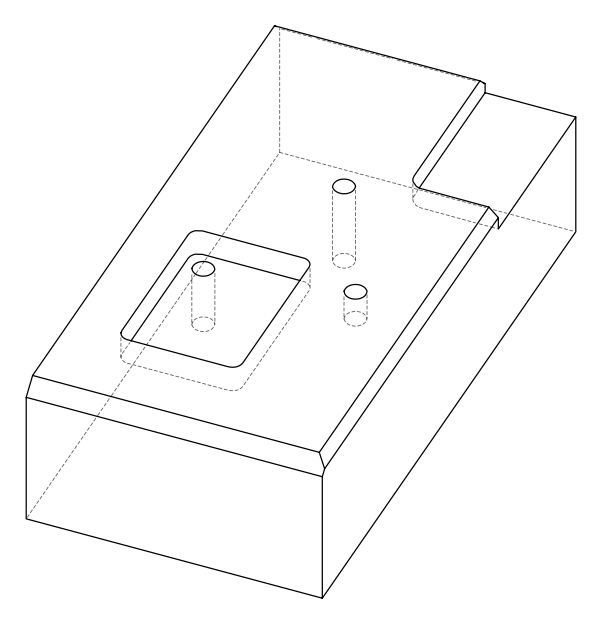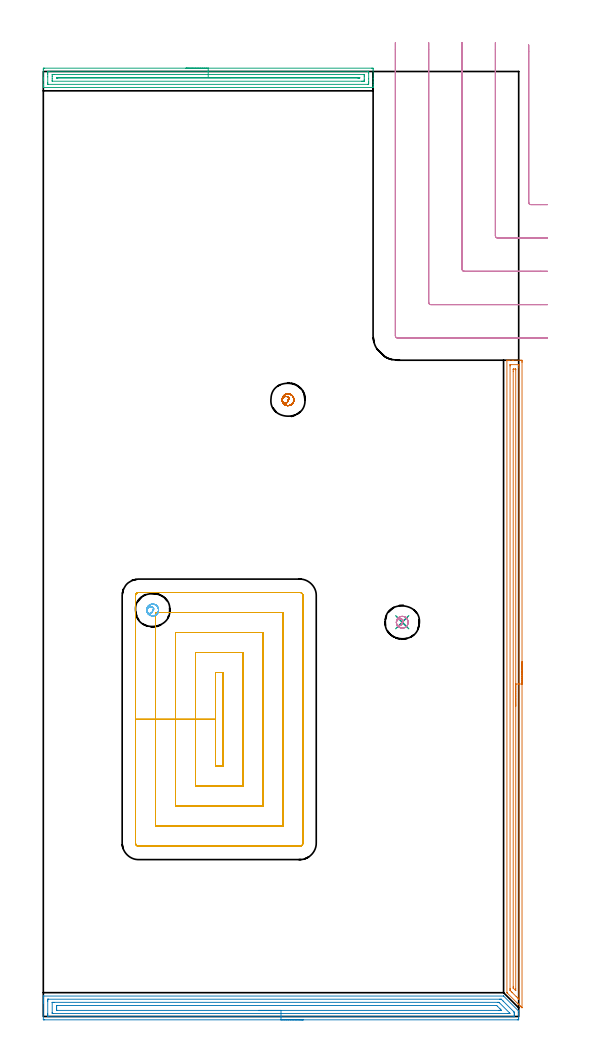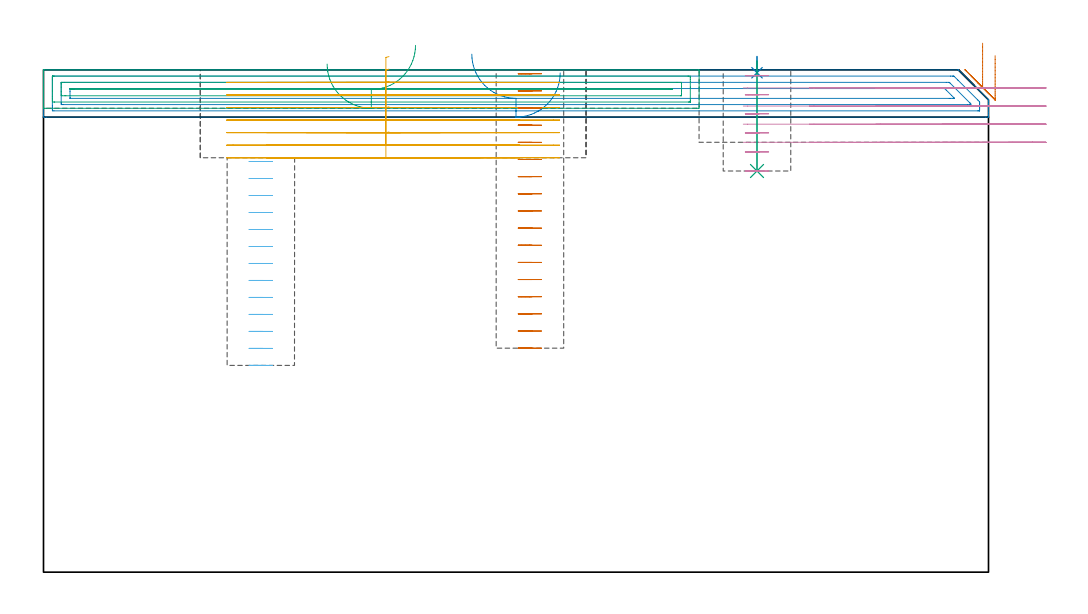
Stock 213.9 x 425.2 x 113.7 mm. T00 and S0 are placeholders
(PLAN: 10 operations, 6 tool changes, 46.8 min)
(1 AREA_MILL | FG_CHAMFER_SURFACE | UGT0205_001 | 7.1 min | 6913 mm3)
(2 AREA_MILL_1 | FG_CHAMFER_SURFACE_1 | UGT0205_001 | 7.03 min | 12063 mm3)
(3 AREA_MILL_2 | FG_CHAMFER_SURFACE_2 | UGT0205_001 | 4.91 min | 5823 mm3)
(4 MILL_CORNER_NOTCH_RECTANGULAR | CORNER_NOTCH_RECTANGULAR | UGT0201_104 | Follow Part, ap 5, ae 75% | 6.16 min | 138836 mm3)
(5 MILL_RECTANGULAR_POCKET | POCKET_RECTANGULAR_STRAIGHT | NXT0201_011 | Follow Part, ap 3, ae 75% | 17.6 min | 218360 mm3)
(6 MILL_BLIND_HOLE_FROM_SOLID_MATERIAL | STEP1POCKET | NXT0201_010 | Spiral | 1.39 min | 8605 mm3)
(7 MILL_BLIND_HOLE_FROM_SOLID_MATERIAL_1 | STEP1POCKET_2 | NXT0201_010 | Spiral | 1.81 min | 11575 mm3)
(8 SPOT_DRILL | STEP1POCKET_1 | NXT0321_9005460120000 | 0.03 min | 12 mm3)
(9 DRILL_BLIND_HOLE_INTO_CENTER | STEP1POCKET_1 | NXT0301_128 | 0.1 min | 2446 mm3)
(10 MILL_ROUGH_BLIND_HOLE_CONTOUR | STEP1POCKET_1 | NXT0201_010 | Spiral | 0.64 min | 1750 mm3)
(TOOL UGT0205_001 | Chamfer Mill 20 x 3 x 45 deg. | D20 FL50 Z2)
(TOOL UGT0201_104 | End Mill 20 mm | D20 FL22 Z2)
(TOOL NXT0201_011 | ENDMILL 12mm [2P460-1200-NA 1630] | D12 FL38 Z6)
(TOOL NXT0201_010 | ENDMILL 10mm [2P460-1000-NA 1630] | D10 FL30 Z6)
(TOOL NXT0321_9005460120000 | NC Spot Drill, 142deg, 12mm, Carbide, Uncoated | D12 PA142 FL30 Z2)
(TOOL NXT0301_128 | Carbide Drill 12mm [861.1-1200-036A1-GP GC34] | D12 PA150 FL37.4 Z2)
(OP 1 AREA_MILL)
G17 G21 G94 G90
T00 M6
G54
G17 G0 G90 X215.4 Y159.6 S1061 M3
G43 Z123.7 H0
Z116.9
G94 G1 Y159.562 Z116.028 F250.
Y159.448 Z115.164
Y159.259 Z114.312
Y158.997 Z113.48
Y158.663 Z112.674
Y158.26 Z111.9
Y157.791 Z111.164
Y157.26 Z110.472
Y156.671 Z109.829
Y156.028 Z109.24
Y155.336 Z108.708
Y154.6 Z108.24
Y153.826 Z107.837
Y153.02 Z107.503
Y152.188 Z107.241
Y151.336 Z107.052
Y150.472 Z106.938
Y149.6 Z106.9
X215.399 Y4.023 Z106.901
X215.396 Y3.983
X215.389 Y3.91 Z106.903
X215.317 Y3.981 Z106.978
X215.235 Y4.065 Z107.064
X214.889 Y4.41 Z107.409
X214.788 Y4.511 Z107.51
X214.621 Y4.676 Z107.674
X214.461 Y4.838 Z107.837
X214.341 Y4.957 Z107.956
X214.184 Y5.113 Z108.111
X214.034 Y5.265 Z108.264
X213.895 Y5.404 Z108.403
X213.747 Y5.55 Z108.548
X213.606 Y5.693 Z108.692
X213.449 Y5.85 Z108.849
X213.31 Y5.987 Z108.985
X208.801 Y10.499 Z113.499
X208.629 Y10.673 Z113.668
X208.605 Y10.705 Z113.691
X208.6 Y10.761 Z113.7
Y295.135
X208.602 Y295.29 Z113.688
X208.724 Y295.297 Z113.569
X208.852 Y295.3 Z113.447
X209.171 Z113.128
X209.816 Z112.479
X211.012 Z111.285
X211.563 Z110.731
X214.782 Z107.515
X215.058 Y295.296 Z107.239
X215.393 Y295.29 Z106.904
X215.396 Y295.035 Z106.902
X215.399 Y294.689 Z106.901
X215.4 Y294.339 Z106.9
Y149.6
X213.986 Z108.314
X213.985 Y8.286 Z108.315
X213.984 Y8.082 Z108.316
X213.981 Y7.884 Z108.319
X213.979 Y7.799 Z108.321
X213.936 Y7.825 Z108.364
X213.67 Y8.082 Z108.63
X213.31 Y8.44 Z108.99
X212.774 Y8.975 Z109.526
X210.989 Y10.761 Z111.311
X210.69 Y11.061 Z111.61
X210.104 Y11.654 Z112.196
X210.021 Y11.745 Z112.279
X210.019 Y11.827 Z112.281
X210.016 Y11.999 Z112.284
X210.014 Y12.344 Z112.286
Y12.547
X210.015 Y292.7 Z112.285
X210.016 Y292.903 Z112.284
X210.02 Y293.247 Z112.28
X210.021 Y293.282 Z112.279
X210.069 Y293.29 Z112.231
X210.172 Y293.295 Z112.128
X210.302 Y293.299 Z111.998
X213.797 Z108.503
X213.938 Y293.293 Z108.362
X213.966 Y293.29 Z108.334
X213.979 Y293.28 Z108.321
X213.981 Y293.25 Z108.319
X213.984 Y293.108 Z108.316
X213.985 Y292.903 Z108.315
X213.986 Y292.213 Z108.314
Y149.6
X212.572 Z109.728
X212.571 Y12.409 Z109.729
X212.567 Y11.654 Z109.733
Y11.652
X212.551 Y11.654 Z109.749
X212.437 Y11.765 Z109.863
X211.652 Y12.547 Z110.648
X211.563 Y12.637 Z110.737
X211.467 Y12.738 Z110.833
X211.445 Y12.765 Z110.855
X211.435 Y12.78 Z110.865
X211.433 Y12.843 Z110.867
X211.43 Y13.026 Z110.87
X211.428 Y13.577 Z110.872
X211.429 Y290.362 Z110.871
X211.431 Y291.117 Z110.869
X211.433 Y291.25 Z110.867
X211.436 Y291.29 Z110.864
X211.474 Y291.293 Z110.826
X211.563 Y291.296 Z110.737
X212.259 Y291.3 Z110.041
X212.437 Y291.298 Z109.863
X212.496 Y291.296 Z109.804
X212.543 Y291.29 Z109.757
X212.565 Y291.286 Z109.735
X212.566 Y291.254 Z109.734
X212.57 Y291.117 Z109.73
X212.571 Y290.98 Z109.729
X212.572 Y149.6 Z109.728
Y148.728 Z109.766
Y147.863 Z109.88
Y147.012 Z110.069
Y146.18 Z110.332
Y145.374 Z110.665
Y144.6 Z111.068
Y143.864 Z111.537
Y143.172 Z112.068
Y142.529 Z112.657
Y141.94 Z113.301
Y141.408 Z113.993
Y140.94 Z114.728
Y140.537 Z115.502
Y140.203 Z116.308
Y139.941 Z117.14
Y139.752 Z117.992
Y139.638 Z118.857
Y139.6 Z119.728
G0 Z123.7
M5
M2
(OP 2 AREA_MILL_1)
G17 G21 G94 G90
T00 M6
G54
G17 G0 G90 X116.95 Y-1.5 S1061 M3
G43 Z123.7 H0
Z113.
G94 G1 X116.912 Z112.128 F250.
X116.798 Z111.264
X116.609 Z110.412
X116.347 Z109.58
X116.013 Z108.774
X115.61 Z108.
X115.142 Z107.264
X114.61 Z106.572
X114.021 Z105.929
X113.378 Z105.34
X112.686 Z104.809
X111.95 Z104.34
X111.176 Z103.937
X110.37 Z103.603
X109.538 Z103.341
X108.687 Z103.152
X107.822 Z103.038
X106.95 Z103.
X0.621
X0.216 Y-1.496 Z103.002
X0.01 Y-1.492 Z103.006
X0. Y-1.282 Z103.215
Y6.06 Z110.555
Y6.6 Z111.097
Y6.944 Z111.44
Y7.485 Z111.981
Y7.828 Z112.323
Y8.516 Z113.015
Y8.821 Z113.321
X0.008 Y9.183 Z113.674
X0.01 Y9.205 Z113.695
X0.17 Y9.2 Z113.7
X207.025
X207.087 Y9.202 Z113.697
X207.12 Y9.18 Z113.679
X213.776 Y2.524 Z107.022
X213.89 Y2.409 Z106.905
X213.9 Y2.18 Z106.68
Y1.443 Z105.943
Y0.756 Z105.251
Y-0.472 Z104.025
X213.896 Y-1.012 Z103.483
X213.891 Y-1.491 Z103.005
X213.767 Y-1.494 Z103.002
X213.28 Y-1.5 Z103.
X106.95
Y-0.086 Z104.414
X2.364 Y-0.085 Z104.415
X2.013 Y-0.079 Z104.421
X2.008 Y0.034 Z104.534
X2.002 Y0.273 Z104.773
X2. Y0.756 Z105.256
Y1.159 Z105.659
X2.001 Y6.944 Z111.444
X2.002 Y7.345 Z111.845
X2.01 Y7.75 Z112.25
X2.018 Y7.78 Z112.28
X2.036 Y7.781 Z112.281
X2.089 Y7.784 Z112.284
X2.195 Y7.785 Z112.285
X2.408 Y7.786 Z112.286
X205.281
X205.706 Y7.784 Z112.284
X205.918 Y7.781 Z112.281
X206.023 Y7.779 Z112.279
X206.073 Y7.765 Z112.265
X206.131 Y7.713 Z112.213
X206.906 Y6.944 Z111.444
X207.025 Y6.826 Z111.326
X211.492 Y2.357 Z106.857
X211.846 Y1.994 Z106.494
X211.888 Y1.95 Z106.45
X211.893 Y1.882 Z106.382
X211.897 Y1.774 Z106.274
X211.899 Y1.64 Z106.14
X211.9 Y1.237 Z105.737
X211.899 Y0.756 Z105.256
X211.898 Y0.355 Z104.855
X211.89 Y-0.05 Z104.45
X211.883 Y-0.08 Z104.42
X211.864 Y-0.081 Z104.419
X211.811 Y-0.084 Z104.416
X211.705 Y-0.085 Z104.415
X211.492 Y-0.086 Z104.414
X106.95
Y1.328 Z105.828
X4.509 Y1.329 Z105.829
X4.195 Y1.331 Z105.831
X4.09 Y1.333 Z105.833
X4.015 Y1.335 Z105.835
X4.01 Y1.448 Z105.948
X4.004 Y1.64 Z106.14
X4.001 Y1.832 Z106.332
Y6.251 Z110.751
X4.006 Y6.317 Z110.817
X4.01 Y6.362 Z110.862
X4.039 Y6.365 Z110.865
X4.195 Y6.367 Z110.867
X4.774 Y6.371 Z110.871
X204.344
X204.925 Y6.37 Z110.87
X205.001 Y6.367 Z110.867
X205.016 Y6.365 Z110.865
X205.054 Y6.335 Z110.835
X205.129 Y6.267 Z110.767
X205.238 Y6.163 Z110.663
X209.705 Y1.695 Z106.195
X209.759 Y1.64 Z106.14
X209.811 Y1.583 Z106.083
X209.89 Y1.493 Z105.993
X209.896 Y1.451 Z105.951
X209.894 Y1.384 Z105.884
X209.89 Y1.338 Z105.838
X209.861 Y1.335 Z105.835
X209.705 Y1.333 Z105.833
X209.126 Y1.329 Z105.829
X106.95 Y1.328 Z105.828
Y2.743 Z107.243
X6.121
X6.068 Y2.744 Z107.244
X6.031 Y2.747 Z107.247
X6.015 Y2.749 Z107.249
X6.01 Y2.763 Z107.263
X6.005 Y2.971 Z107.471
X6. Y3.39 Z107.89
Y4.274 Z108.774
X6.003 Y4.725 Z109.225
X6.007 Y4.941 Z109.441
X6.01 Y4.949 Z109.449
X6.017 Y4.952 Z109.452
X6.048 Y4.955 Z109.455
X6.107 Y4.957 Z109.457
X6.203
X203.84
X203.924 Y4.956 Z109.456
X203.965 Y4.953 Z109.453
X203.982 Y4.951 Z109.451
X204.015 Y4.925 Z109.425
X204.344 Y4.605 Z109.105
X205.543 Y3.408 Z107.908
X206.131 Y2.816 Z107.316
X206.177 Y2.763 Z107.263
X206.184 Y2.749 Z107.249
X206.131 Y2.748 Z107.248
X205.908 Y2.745 Z107.245
X205.238 Y2.743 Z107.243
X205.017
X106.95
X106.078 Z107.281
X105.214 Z107.395
X104.362 Z107.583
X103.53 Z107.846
X102.724 Z108.18
X101.95 Z108.582
X101.214 Z109.051
X100.522 Z109.582
X99.879 Z110.172
X99.29 Z110.815
X98.759 Z111.507
X98.29 Z112.243
X97.887 Z113.017
X97.553 Z113.822
X97.291 Z114.655
X97.102 Z115.506
X96.988 Z116.371
X96.95 Z117.243
G0 Z123.7
M5
M2
(OP 3 AREA_MILL_2)
G17 G21 G94 G90
T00 M6
G54
G17 G0 G90 X64.2 Y426.7 S1061 M3
G43 Z123.7 H0
Z115.
G94 G1 X64.238 Z114.128 F250.
X64.352 Z113.264
X64.541 Z112.412
X64.803 Z111.58
X65.137 Z110.774
X65.54 Z110.
X66.008 Z109.264
X66.54 Z108.572
X67.129 Z107.929
X67.772 Z107.34
X68.464 Z106.808
X69.2 Z106.34
X69.974 Z105.937
X70.78 Z105.603
X71.612 Z105.341
X72.463 Z105.152
X73.328 Z105.038
X74.2 Z105.
X147.799 Y426.699 Z105.001
X148.202 Y426.696 Z105.002
X148.39 Y426.692 Z105.005
X148.4 Y426.3 Z105.397
Y421.911 Z109.784
Y420.46 Z111.237
Y419.278 Z112.417
Y418.669 Z113.03
Y418.277 Z113.422
X148.398 Y418.137 Z113.556
X148.39 Y418.002 Z113.688
X148.245 Y418. Z113.7
X0.155
X0.01 Y418.002 Z113.688
X0.002 Y418.137 Z113.556
X0. Y418.277 Z113.422
Y418.669 Z113.03
Y419.278 Z112.417
Y421.338 Z110.36
Y421.911 Z109.784
Y422.348 Z109.348
Y426.013 Z105.684
X0.003 Y426.3 Z105.397
X0.01 Y426.692 Z105.005
X0.198 Y426.696 Z105.002
X0.601 Y426.7 Z105.
X74.2
Y425.286 Z106.414
X146.015
X146.155 Y425.285 Z106.415
X146.363 Y425.28 Z106.42
X146.383 Y425.279 Z106.421
X146.39 Y425.27 Z106.43
X146.396 Y425.242 Z106.458
X146.398 Y425.215 Z106.485
X146.4 Y425.044 Z106.656
Y424.544 Z107.156
Y421.911 Z109.789
Y420.655 Z111.045
X146.398 Y420.156 Z111.544
X146.395 Y419.782 Z111.918
X146.382 Y419.421 Z112.279
X146.015 Y419.416 Z112.284
X145.876 Y419.415 Z112.285
X2.385
X2.245
X2.037 Y419.42 Z112.28
X2.017 Y419.421 Z112.279
X2.01 Y419.43 Z112.27
X2.004 Y419.458 Z112.242
X2.002 Y419.485 Z112.215
X2. Y419.656 Z112.044
Y420.156 Z111.544
Y422.789 Z108.911
Y424.045 Z107.655
X2.002 Y424.544 Z107.156
X2.005 Y424.918 Z106.782
X2.018 Y425.279 Z106.421
X2.385 Y425.284 Z106.416
X2.524 Y425.285 Z106.415
X74.2 Y425.286 Z106.414
Y423.872 Z107.828
X144.231 Y423.871 Z107.829
X144.3 Y423.87 Z107.83
X144.355 Y423.868 Z107.832
X144.384 Y423.865 Z107.835
X144.39 Y423.832 Z107.868
X144.396 Y423.667 Z108.033
X144.4 Y423.501 Z108.199
Y422.789 Z108.911
Y421.745 Z109.955
X144.396 Y421.033 Z110.667
X144.392 Y420.875 Z110.825
X144.379 Y420.835 Z110.865
X144.334 Y420.833 Z110.867
X144.231 Y420.831 Z110.869
X143.547 Y420.829 Z110.871
X143.339 Y420.828 Z110.872
X4.169 Y420.829 Z110.871
X4.1 Y420.83 Z110.87
X4.045 Y420.832 Z110.868
X4.016 Y420.835 Z110.865
X4.01 Y420.868 Z110.832
X4.004 Y421.033 Z110.667
X4. Y421.199 Z110.501
Y421.911 Z109.789
Y422.955 Z108.745
X4.004 Y423.667 Z108.033
X4.008 Y423.825 Z107.875
X4.021 Y423.865 Z107.835
X4.066 Y423.867 Z107.833
X4.169 Y423.869 Z107.831
X4.853 Y423.871 Z107.829
X5.061 Y423.872 Z107.828
X74.2
Y422.457 Z109.243
X141.892
X142.11 Y422.454 Z109.246
X142.218 Y422.451 Z109.249
X142.39 Y422.442 Z109.258
X142.391 Y422.35 Z109.35
X142.39 Y422.258 Z109.442
X142.218 Y422.249 Z109.451
X142.107 Y422.245 Z109.455
X141.891 Y422.243 Z109.457
X141.555
X6.508
X6.29 Y422.246 Z109.454
X6.182 Y422.249 Z109.451
X6.01 Y422.258 Z109.442
X6.009 Y422.35 Z109.35
X6.01 Y422.442 Z109.258
X6.182 Y422.451 Z109.249
X6.293 Y422.455 Z109.245
X6.627 Y422.457 Z109.243
X6.845
X74.2
X75.072 Z109.281
X75.936 Z109.395
X76.788 Z109.583
X77.62 Z109.846
X78.426 Z110.18
X79.2 Z110.582
X79.936 Z111.051
X80.628 Z111.582
X81.271 Z112.172
X81.86 Z112.815
X82.391 Z113.507
X82.86 Z114.243
X83.263 Z115.016
X83.597 Z115.822
X83.859 Z116.654
X84.048 Z117.506
X84.162 Z118.371
X84.2 Z119.243
G0 Z123.7
M5
M2
(OP 4 MILL_CORNER_NOTCH_RECTANGULAR)
G17 G21 G94 G90
T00 M6
G54
G17 G0 G90 X218.4 Y437.13 S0 M3
G43 Z123.7 H0
Z109.6
G94 G1 Y434.13 F250.
Y366.294 F500.
G3 X219.394 Y365.3 R1.
G1 X223.9
X226.9 F250.
G0 Z123.7
X203.4 Y438.2
Z109.6
G1 Y435.2
Y351.294 F500.
G3 X204.394 Y350.3 R1.
G1 X223.9
X226.9 F250.
G0 Z123.7
X188.4 Y438.2
Z109.6
G1 Y435.2
Y336.295 F500.
G3 X189.395 Y335.3 R1.
G1 X223.9
X226.9 F250.
G0 Z123.7
X173.4 Y438.2
Z109.6
G1 Y435.2
Y321.295 F500.
G3 X174.395 Y320.3 R1.
G1 X223.9
X226.9 F250.
G0 Z123.7
X158.4 Y438.2
Z109.6
G1 Y435.2
Y306.295 F500.
G3 X159.395 Y305.3 R1.
G1 X223.9
X226.9 F250.
G0 Z123.7
X218.4 Y437.13
Z105.5
G1 Y434.13
Y366.294 F500.
G3 X219.394 Y365.3 R1.
G1 X223.9
X226.9 F250.
G0 Z123.7
X203.4 Y438.2
Z105.5
G1 Y435.2
Y351.294 F500.
G3 X204.394 Y350.3 R1.
G1 X223.9
X226.9 F250.
G0 Z123.7
X188.4 Y438.2
Z105.5
G1 Y435.2
Y336.295 F500.
G3 X189.395 Y335.3 R1.
G1 X223.9
X226.9 F250.
G0 Z123.7
X173.4 Y438.2
Z105.5
G1 Y435.2
Y321.295 F500.
G3 X174.395 Y320.3 R1.
G1 X223.9
X226.9 F250.
G0 Z123.7
X158.4 Y438.2
Z105.5
G1 Y435.2
Y306.295 F500.
G3 X159.395 Y305.3 R1.
G1 X223.9
X226.9 F250.
G0 Z123.7
X218.4 Y437.13
Z101.4
G1 Y434.13
Y366.294 F500.
G3 X219.394 Y365.3 R1.
G1 X223.9
X226.9 F250.
G0 Z123.7
X203.4 Y438.2
Z101.4
G1 Y435.2
Y351.294 F500.
G3 X204.394 Y350.3 R1.
G1 X223.9
X226.9 F250.
G0 Z123.7
X188.4 Y438.2
Z101.4
G1 Y435.2
Y336.295 F500.
G3 X189.395 Y335.3 R1.
G1 X223.9
X226.9 F250.
G0 Z123.7
X173.4 Y438.2
Z101.4
G1 Y435.2
Y321.295 F500.
G3 X174.395 Y320.3 R1.
G1 X223.9
X226.9 F250.
G0 Z123.7
X158.4 Y438.2
Z101.4
G1 Y435.2
Y306.295 F500.
G3 X159.395 Y305.3 R1.
G1 X223.9
X226.9 F250.
G0 Z123.7
X218.4 Y437.13
Z97.3
G1 Y434.13
Y366.294 F500.
G3 X219.394 Y365.3 R1.
G1 X223.9
X226.9 F250.
G0 Z123.7
X203.4 Y438.2
Z97.3
G1 Y435.2
Y351.294 F500.
G3 X204.394 Y350.3 R1.
G1 X223.9
X226.9 F250.
G0 Z123.7
X188.4 Y438.2
Z97.3
G1 Y435.2
Y336.295 F500.
G3 X189.395 Y335.3 R1.
G1 X223.9
X226.9 F250.
G0 Z123.7
X173.4 Y438.2
Z97.3
G1 Y435.2
Y321.295 F500.
G3 X174.395 Y320.3 R1.
G1 X223.9
X226.9 F250.
G0 Z123.7
X158.4 Y438.2
Z97.3
G1 Y435.2
Y306.295 F500.
G3 X159.395 Y305.3 R1.
G1 X223.9
X226.9 F250.
G0 Z123.7
M5
M2
(OP 5 MILL_RECTANGULAR_POCKET)
G17 G21 G94 G90
T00 M6
G54
G17 G0 G90 X78.206 Y154.8 S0 M3
G43 Z123.7 H1
Z116.7
G94 G1 X77.5 Z116.511 F250.
Y133.7 Z110.857
Y112.6 F500.
X80.8
Y154.8
X77.5
Y133.7
X68.5
Y103.6
X89.8
Y163.8
X68.5
Y133.7
X59.5
Y94.6
X98.8
Y172.8
X59.5
Y133.7
X50.5
Y85.6
X107.8
Y181.8
X50.5
Y133.7
X41.5
Y78.
G3 X42.9 Y76.6 R1.4
G1 X115.4
G3 X116.8 Y78. R1.4
G1 Y189.4
G3 X115.4 Y190.8 R1.4
G1 X42.9
G3 X41.5 Y189.4 R1.4
G1 Y133.7
Y132.7
G0 X78.206 Y154.8 Z113.857
G1 X77.5 Z113.668 F250.
Y133.7 Z108.014
Y112.6 F500.
X80.8
Y154.8
X77.5
Y133.7
X68.5
Y103.6
X89.8
Y163.8
X68.5
Y133.7
X59.5
Y94.6
X98.8
Y172.8
X59.5
Y133.7
X50.5
Y85.6
X107.8
Y181.8
X50.5
Y133.7
X41.5
Y78.
G3 X42.9 Y76.6 R1.4
G1 X115.4
G3 X116.8 Y78. R1.4
G1 Y189.4
G3 X115.4 Y190.8 R1.4
G1 X42.9
G3 X41.5 Y189.4 R1.4
G1 Y133.7
Y132.7
G0 X78.206 Y154.8 Z111.014
G1 X77.5 Z110.825 F250.
Y133.7 Z105.171
Y112.6 F500.
X80.8
Y154.8
X77.5
Y133.7
X68.5
Y103.6
X89.8
Y163.8
X68.5
Y133.7
X59.5
Y94.6
X98.8
Y172.8
X59.5
Y133.7
X50.5
Y85.6
X107.8
Y181.8
X50.5
Y133.7
X41.5
Y78.
G3 X42.9 Y76.6 R1.4
G1 X115.4
G3 X116.8 Y78. R1.4
G1 Y189.4
G3 X115.4 Y190.8 R1.4
G1 X42.9
G3 X41.5 Y189.4 R1.4
G1 Y133.7
Y132.7
G0 X78.206 Y154.8 Z108.171
G1 X77.5 Z107.982 F250.
Y133.7 Z102.329
Y112.6 F500.
X80.8
Y154.8
X77.5
Y133.7
X68.5
Y103.6
X89.8
Y163.8
X68.5
Y133.7
X59.5
Y94.6
X98.8
Y172.8
X59.5
Y133.7
X50.5
Y85.6
X107.8
Y181.8
X50.5
Y133.7
X41.5
Y78.
G3 X42.9 Y76.6 R1.4
G1 X115.4
G3 X116.8 Y78. R1.4
G1 Y189.4
G3 X115.4 Y190.8 R1.4
G1 X42.9
G3 X41.5 Y189.4 R1.4
G1 Y133.7
Y132.7
G0 X78.206 Y154.8 Z105.329
G1 X77.5 Z105.139 F250.
Y133.7 Z99.486
Y112.6 F500.
X80.8
Y154.8
X77.5
Y133.7
X68.5
Y103.6
X89.8
Y163.8
X68.5
Y133.7
X59.5
Y94.6
X98.8
Y172.8
X59.5
Y133.7
X50.5
Y85.6
X107.8
Y181.8
X50.5
Y133.7
X41.5
Y78.
G3 X42.9 Y76.6 R1.4
G1 X115.4
G3 X116.8 Y78. R1.4
G1 Y189.4
G3 X115.4 Y190.8 R1.4
G1 X42.9
G3 X41.5 Y189.4 R1.4
G1 Y133.7
Y132.7
G0 X78.206 Y154.8 Z102.486
G1 X77.5 Z102.297 F250.
Y133.7 Z96.643
Y112.6 F500.
X80.8
Y154.8
X77.5
Y133.7
X68.5
Y103.6
X89.8
Y163.8
X68.5
Y133.7
X59.5
Y94.6
X98.8
Y172.8
X59.5
Y133.7
X50.5
Y85.6
X107.8
Y181.8
X50.5
Y133.7
X41.5
Y78.
G3 X42.9 Y76.6 R1.4
G1 X115.4
G3 X116.8 Y78. R1.4
G1 Y189.4
G3 X115.4 Y190.8 R1.4
G1 X42.9
G3 X41.5 Y189.4 R1.4
G1 Y133.7
Y132.7
G0 X78.206 Y154.8 Z99.643
G1 X77.5 Z99.454 F250.
Y133.7 Z93.8
Y112.6 F500.
X80.8
Y154.8
X77.5
Y133.7
X68.5
Y103.6
X89.8
Y163.8
X68.5
Y133.7
X59.5
Y94.6
X98.8
Y172.8
X59.5
Y133.7
X50.5
Y85.6
X107.8
Y181.8
X50.5
Y133.7
X41.5
Y78.
G3 X42.9 Y76.6 R1.4
G1 X115.4
G3 X116.8 Y78. R1.4
G1 Y189.4
G3 X115.4 Y190.8 R1.4
G1 X42.9
G3 X41.5 Y189.4 R1.4
G1 Y133.7
Y132.7
G0 Z123.7
M5
M2
(OP 6 MILL_BLIND_HOLE_FROM_SOLID_MATERIAL)
G17 G21 G94 G90
T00 M6
G54
G17 G0 G90 X49.2 Y182.9 S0 M3
G43 Z123.7 H1
Z92.954
G94 G3 X49.65 Y183.395 R0.452 F250.
X49.075 Y184.219 R1.02
X47.245 Y184.049 R1.79
X46.597 Y182.403 R1.655
X49.697 Y180.297 R2.65
X46.597 Y182.403 R-2.65
X48.147 Y181.35 R1.325
X49.2 Y182.9 R1.325
G0 Z89.108
G3 X49.65 Y183.395 R0.452
X49.075 Y184.219 R1.02
X47.245 Y184.049 R1.79
X46.597 Y182.403 R1.655
X49.697 Y180.297 R2.65
X46.597 Y182.403 R-2.65
X48.147 Y181.35 R1.325
X49.2 Y182.9 R1.325
G0 Z85.262
G3 X49.65 Y183.395 R0.452
X49.075 Y184.219 R1.02
X47.245 Y184.049 R1.79
X46.597 Y182.403 R1.655
X49.697 Y180.297 R2.65
X46.597 Y182.403 R-2.65
X48.147 Y181.35 R1.325
X49.2 Y182.9 R1.325
G0 Z81.415
G3 X49.65 Y183.395 R0.452
X49.075 Y184.219 R1.02
X47.245 Y184.049 R1.79
X46.597 Y182.403 R1.655
X49.697 Y180.297 R2.65
X46.597 Y182.403 R-2.65
X48.147 Y181.35 R1.325
X49.2 Y182.9 R1.325
G0 Z77.569
G3 X49.65 Y183.395 R0.452
X49.075 Y184.219 R1.02
X47.245 Y184.049 R1.79
X46.597 Y182.403 R1.655
X49.697 Y180.297 R2.65
X46.597 Y182.403 R-2.65
X48.147 Y181.35 R1.325
X49.2 Y182.9 R1.325
G0 Z73.723
G3 X49.65 Y183.395 R0.452
X49.075 Y184.219 R1.02
X47.245 Y184.049 R1.79
X46.597 Y182.403 R1.655
X49.697 Y180.297 R2.65
X46.597 Y182.403 R-2.65
X48.147 Y181.35 R1.325
X49.2 Y182.9 R1.325
G0 Z69.877
G3 X49.65 Y183.395 R0.452
X49.075 Y184.219 R1.02
X47.245 Y184.049 R1.79
X46.597 Y182.403 R1.655
X49.697 Y180.297 R2.65
X46.597 Y182.403 R-2.65
X48.147 Y181.35 R1.325
X49.2 Y182.9 R1.325
G0 Z66.031
G3 X49.65 Y183.395 R0.452
X49.075 Y184.219 R1.02
X47.245 Y184.049 R1.79
X46.597 Y182.403 R1.655
X49.697 Y180.297 R2.65
X46.597 Y182.403 R-2.65
X48.147 Y181.35 R1.325
X49.2 Y182.9 R1.325
G0 Z62.185
G3 X49.65 Y183.395 R0.452
X49.075 Y184.219 R1.02
X47.245 Y184.049 R1.79
X46.597 Y182.403 R1.655
X49.697 Y180.297 R2.65
X46.597 Y182.403 R-2.65
X48.147 Y181.35 R1.325
X49.2 Y182.9 R1.325
G0 Z58.338
G3 X49.65 Y183.395 R0.452
X49.075 Y184.219 R1.02
X47.245 Y184.049 R1.79
X46.597 Y182.403 R1.655
X49.697 Y180.297 R2.65
X46.597 Y182.403 R-2.65
X48.147 Y181.35 R1.325
X49.2 Y182.9 R1.325
G0 Z54.492
G3 X49.65 Y183.395 R0.452
X49.075 Y184.219 R1.02
X47.245 Y184.049 R1.79
X46.597 Y182.403 R1.655
X49.697 Y180.297 R2.65
X46.597 Y182.403 R-2.65
X48.147 Y181.35 R1.325
X49.2 Y182.9 R1.325
G0 Z50.646
G3 X49.65 Y183.395 R0.452
X49.075 Y184.219 R1.02
X47.245 Y184.049 R1.79
X46.597 Y182.403 R1.655
X49.697 Y180.297 R2.65
X46.597 Y182.403 R-2.65
X48.147 Y181.35 R1.325
X49.2 Y182.9 R1.325
G0 Z46.8
G3 X49.65 Y183.395 R0.452
X49.075 Y184.219 R1.02
X47.245 Y184.049 R1.79
X46.597 Y182.403 R1.655
X49.697 Y180.297 R2.65
X46.597 Y182.403 R-2.65
X48.147 Y181.35 R1.325
X49.2 Y182.9 R1.325
G0 Z123.7
M5
M2
(OP 7 MILL_BLIND_HOLE_FROM_SOLID_MATERIAL_1)
G17 G21 G94 G90
T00 M6
G54
G17 G0 G90 X110.1 Y277.5 S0 M3
G43 Z123.7 H1
Z112.818
G94 G3 X110.55 Y277.995 R0.452 F250.
X109.975 Y278.819 R1.02
X108.145 Y278.649 R1.79
X107.497 Y277.003 R1.655
X110.597 Y274.897 R2.65
X107.497 Y277.003 R-2.65
X109.047 Y275.95 R1.325
X110.1 Y277.5 R1.325
G0 Z108.935
G3 X110.55 Y277.995 R0.452
X109.975 Y278.819 R1.02
X108.145 Y278.649 R1.79
X107.497 Y277.003 R1.655
X110.597 Y274.897 R2.65
X107.497 Y277.003 R-2.65
X109.047 Y275.95 R1.325
X110.1 Y277.5 R1.325
G0 Z105.053
G3 X110.55 Y277.995 R0.452
X109.975 Y278.819 R1.02
X108.145 Y278.649 R1.79
X107.497 Y277.003 R1.655
X110.597 Y274.897 R2.65
X107.497 Y277.003 R-2.65
X109.047 Y275.95 R1.325
X110.1 Y277.5 R1.325
G0 Z101.171
G3 X110.55 Y277.995 R0.452
X109.975 Y278.819 R1.02
X108.145 Y278.649 R1.79
X107.497 Y277.003 R1.655
X110.597 Y274.897 R2.65
X107.497 Y277.003 R-2.65
X109.047 Y275.95 R1.325
X110.1 Y277.5 R1.325
G0 Z97.288
G3 X110.55 Y277.995 R0.452
X109.975 Y278.819 R1.02
X108.145 Y278.649 R1.79
X107.497 Y277.003 R1.655
X110.597 Y274.897 R2.65
X107.497 Y277.003 R-2.65
X109.047 Y275.95 R1.325
X110.1 Y277.5 R1.325
G0 Z93.406
G3 X110.55 Y277.995 R0.452
X109.975 Y278.819 R1.02
X108.145 Y278.649 R1.79
X107.497 Y277.003 R1.655
X110.597 Y274.897 R2.65
X107.497 Y277.003 R-2.65
X109.047 Y275.95 R1.325
X110.1 Y277.5 R1.325
G0 Z89.524
G3 X110.55 Y277.995 R0.452
X109.975 Y278.819 R1.02
X108.145 Y278.649 R1.79
X107.497 Y277.003 R1.655
X110.597 Y274.897 R2.65
X107.497 Y277.003 R-2.65
X109.047 Y275.95 R1.325
X110.1 Y277.5 R1.325
G0 Z85.641
G3 X110.55 Y277.995 R0.452
X109.975 Y278.819 R1.02
X108.145 Y278.649 R1.79
X107.497 Y277.003 R1.655
X110.597 Y274.897 R2.65
X107.497 Y277.003 R-2.65
X109.047 Y275.95 R1.325
X110.1 Y277.5 R1.325
G0 Z81.759
G3 X110.55 Y277.995 R0.452
X109.975 Y278.819 R1.02
X108.145 Y278.649 R1.79
X107.497 Y277.003 R1.655
X110.597 Y274.897 R2.65
X107.497 Y277.003 R-2.65
X109.047 Y275.95 R1.325
X110.1 Y277.5 R1.325
G0 Z77.876
G3 X110.55 Y277.995 R0.452
X109.975 Y278.819 R1.02
X108.145 Y278.649 R1.79
X107.497 Y277.003 R1.655
X110.597 Y274.897 R2.65
X107.497 Y277.003 R-2.65
X109.047 Y275.95 R1.325
X110.1 Y277.5 R1.325
G0 Z73.994
G3 X110.55 Y277.995 R0.452
X109.975 Y278.819 R1.02
X108.145 Y278.649 R1.79
X107.497 Y277.003 R1.655
X110.597 Y274.897 R2.65
X107.497 Y277.003 R-2.65
X109.047 Y275.95 R1.325
X110.1 Y277.5 R1.325
G0 Z70.112
G3 X110.55 Y277.995 R0.452
X109.975 Y278.819 R1.02
X108.145 Y278.649 R1.79
X107.497 Y277.003 R1.655
X110.597 Y274.897 R2.65
X107.497 Y277.003 R-2.65
X109.047 Y275.95 R1.325
X110.1 Y277.5 R1.325
G0 Z66.229
G3 X110.55 Y277.995 R0.452
X109.975 Y278.819 R1.02
X108.145 Y278.649 R1.79
X107.497 Y277.003 R1.655
X110.597 Y274.897 R2.65
X107.497 Y277.003 R-2.65
X109.047 Y275.95 R1.325
X110.1 Y277.5 R1.325
G0 Z62.347
G3 X110.55 Y277.995 R0.452
X109.975 Y278.819 R1.02
X108.145 Y278.649 R1.79
X107.497 Y277.003 R1.655
X110.597 Y274.897 R2.65
X107.497 Y277.003 R-2.65
X109.047 Y275.95 R1.325
X110.1 Y277.5 R1.325
G0 Z58.465
G3 X110.55 Y277.995 R0.452
X109.975 Y278.819 R1.02
X108.145 Y278.649 R1.79
X107.497 Y277.003 R1.655
X110.597 Y274.897 R2.65
X107.497 Y277.003 R-2.65
X109.047 Y275.95 R1.325
X110.1 Y277.5 R1.325
G0 Z54.582
G3 X110.55 Y277.995 R0.452
X109.975 Y278.819 R1.02
X108.145 Y278.649 R1.79
X107.497 Y277.003 R1.655
X110.597 Y274.897 R2.65
X107.497 Y277.003 R-2.65
X109.047 Y275.95 R1.325
X110.1 Y277.5 R1.325
G0 Z50.7
G3 X110.55 Y277.995 R0.452
X109.975 Y278.819 R1.02
X108.145 Y278.649 R1.79
X107.497 Y277.003 R1.655
X110.597 Y274.897 R2.65
X107.497 Y277.003 R-2.65
X109.047 Y275.95 R1.325
X110.1 Y277.5 R1.325
G0 Z123.7
M5
M2
(OP 8 SPOT_DRILL)
G17 G21 G94 G90
T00 M6
G54
G17 G0 G90 X161.5 Y177.4 S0 M3
G43 Z123.7 H0
G94 G81 G98 Z113.041 F250. R116.7
G80
M5
M2
(OP 9 DRILL_BLIND_HOLE_INTO_CENTER)
G17 G21 G94 G90
T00 M6
G54
G17 G0 G90 X161.5 Y177.4 S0 M3
G43 Z123.7 H1
G94 G81 G98 Z90.8 F250. R115.7
G80
M5
M2
(OP 10 MILL_ROUGH_BLIND_HOLE_CONTOUR)
G17 G21 G94 G90
T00 M6
G54
G17 G0 G90 X161.5 Y177.4 S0 M3
G43 Z123.7 H1
Z112.383
G94 G3 X161.95 Y177.895 R0.452 F250.
X161.375 Y178.719 R1.02
X159.545 Y178.549 R1.79
X158.897 Y176.903 R1.655
X161.997 Y174.797 R2.65
X158.897 Y176.903 R-2.65
X160.447 Y175.85 R1.325
X161.5 Y177.4 R1.325
G0 Z108.067
G3 X161.95 Y177.895 R0.452
X161.375 Y178.719 R1.02
X159.545 Y178.549 R1.79
X158.897 Y176.903 R1.655
X161.997 Y174.797 R2.65
X158.897 Y176.903 R-2.65
X160.447 Y175.85 R1.325
X161.5 Y177.4 R1.325
G0 Z103.75
G3 X161.95 Y177.895 R0.452
X161.375 Y178.719 R1.02
X159.545 Y178.549 R1.79
X158.897 Y176.903 R1.655
X161.997 Y174.797 R2.65
X158.897 Y176.903 R-2.65
X160.447 Y175.85 R1.325
X161.5 Y177.4 R1.325
G0 Z99.433
G3 X161.95 Y177.895 R0.452
X161.375 Y178.719 R1.02
X159.545 Y178.549 R1.79
X158.897 Y176.903 R1.655
X161.997 Y174.797 R2.65
X158.897 Y176.903 R-2.65
X160.447 Y175.85 R1.325
X161.5 Y177.4 R1.325
G0 Z95.117
G3 X161.95 Y177.895 R0.452
X161.375 Y178.719 R1.02
X159.545 Y178.549 R1.79
X158.897 Y176.903 R1.655
X161.997 Y174.797 R2.65
X158.897 Y176.903 R-2.65
X160.447 Y175.85 R1.325
X161.5 Y177.4 R1.325
G0 Z90.8
G3 X161.95 Y177.895 R0.452
X161.375 Y178.719 R1.02
X159.545 Y178.549 R1.79
X158.897 Y176.903 R1.655
X161.997 Y174.797 R2.65
X158.897 Y176.903 R-2.65
X160.447 Y175.85 R1.325
X161.5 Y177.4 R1.325
G0 Z123.7
M5
M2
